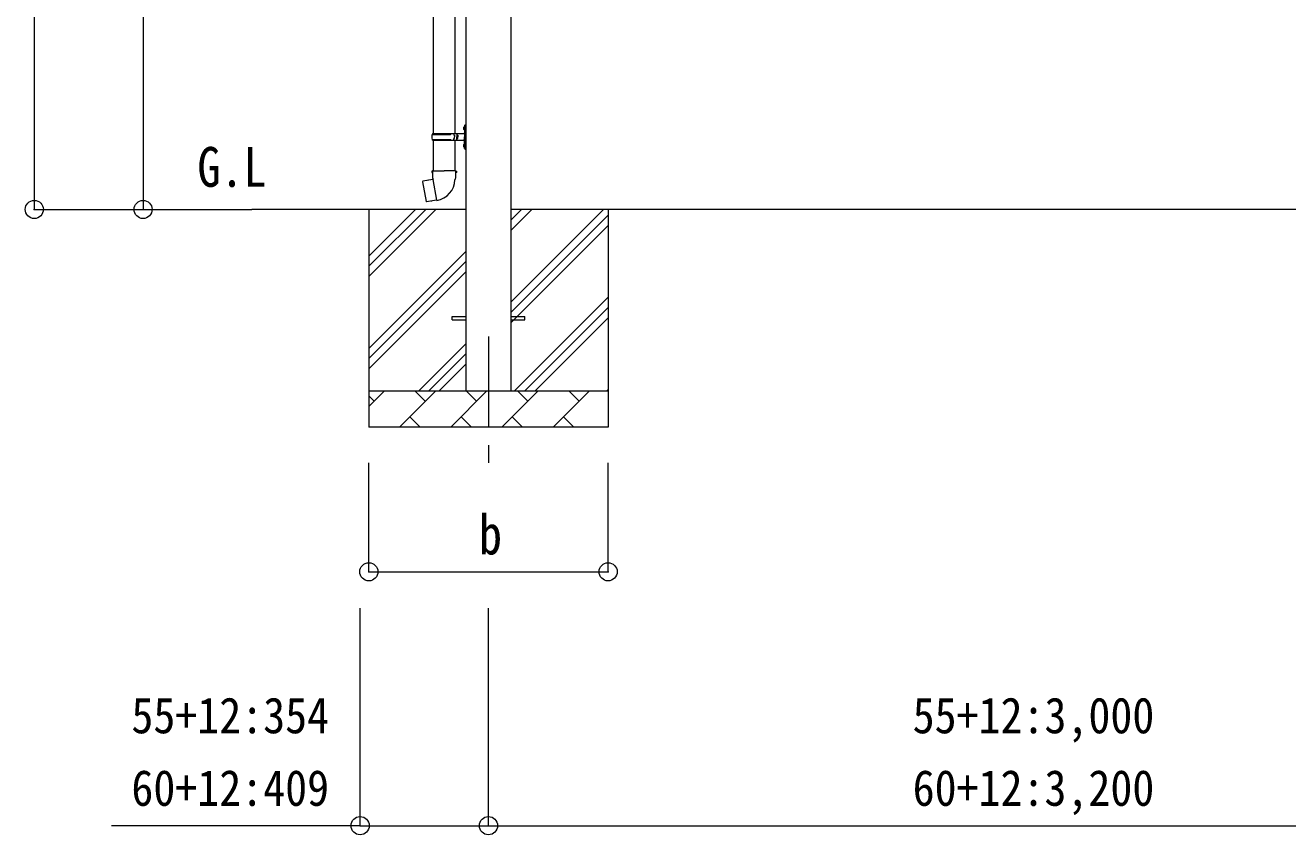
# Model space of a CAD drawing. Units: millimetres, scale not verified. Extents: x -88263 to 14131, y -29850 to 9646.
# Drawn here: x 509 to 3992, y 2082 to 4314 of the extents above; entities that cross this region are included whole.
import ezdxf
from ezdxf.enums import TextEntityAlignment as Align

# ---------------------------------------------------------------- set-up
doc = ezdxf.new("R2010")
doc.units = ezdxf.units.MM
doc.header["$LTSCALE"] = 50
doc.header["$PDMODE"] = 32
doc.header["$PDSIZE"] = 50
doc.linetypes.add('CHAIN1', pattern=[8, 5, -1, 1, -1])
for name, color, linetype, lineweight in [('0-2_建具', 4, 'Continuous', 9), ('0-4_設備', 7, 'Continuous', 9), ('0-6_手摺', 5, 'Continuous', 5), ('0-9_敷地', 7, 'Continuous', 9)]:
    doc.layers.add(name, color=color, linetype=linetype, lineweight=lineweight)
doc.styles.add('ＭＳ ゴシック', font='')
doc.styles.get('ＭＳ ゴシック').set_extended_font_data('MS Gothic')

msp = doc.modelspace()

# ---------------------------------------------------------------- linework, layer by layer
at = {"layer": '0-2_建具'}
for p, q in [((1724.65, 6158.25), (1724.65, 3305.75)), ((1849.65, 3305.75), (1849.65, 6158.25)), ((1687.15, 3510.25), (1724.65, 3510.25)), ((1687.15, 3501.25), (1687.15, 3510.25)), ((1687.15, 3501.25), (1724.65, 3501.25)), ((1849.65, 3510.25), (1887.15, 3510.25)), ((1849.65, 3501.25), (1887.15, 3501.25)), ((1887.15, 3501.25), (1887.15, 3510.25))]:
    msp.add_line(p, q, dxfattribs=at)
at = {"layer": '0-2_建具', "color": 7, "linetype": 'CHAIN1'}
msp.add_line((1787.15, 3455.75), (1787.15, 3106.75), dxfattribs=at)
at = {"layer": '0-4_設備'}
for p, q in [((1724.65, 3805.75), (1134.42, 3805.75)), ((1457.15, 3805.75), (1457.15, 3205.75)), ((1457.15, 3620.7), (1642.2, 3805.75)), ((1457.15, 3648.99), (1613.92, 3805.75)), ((1457.15, 3677.27), (1585.64, 3805.75)), ((4724.65, 3805.75), (1849.65, 3805.75)), ((1849.65, 3550.66), (2104.75, 3805.75)), ((1849.65, 3748.65), (1906.76, 3805.75)), ((1849.65, 3776.93), (1878.48, 3805.75)), ((2117.15, 3805.75), (2117.15, 3205.75)), ((1849.65, 3522.37), (2117.15, 3789.87)), ((1849.65, 3494.09), (2117.15, 3761.59)), ((1457.15, 3422.71), (1724.65, 3690.21)), ((1457.15, 3394.43), (1724.65, 3661.93)), ((1457.15, 3366.15), (1724.65, 3633.65)), ((1859.31, 3305.75), (2117.15, 3563.6)), ((1887.59, 3305.75), (2117.15, 3535.31)), ((1915.88, 3305.75), (2117.15, 3507.03)), ((1594.75, 3305.75), (1724.65, 3435.66)), ((1623.04, 3305.75), (1724.65, 3407.37)), ((1651.32, 3305.75), (1724.65, 3379.09)), ((2113.87, 3305.75), (2117.15, 3309.04)), ((1457.15, 3305.75), (2117.15, 3305.75)), ((1457.15, 3262.86), (1500.05, 3305.75)), ((1471.49, 3277.2), (1457.15, 3291.54)), ((1541.47, 3205.75), (1641.47, 3305.75)), ((1612.91, 3277.2), (1584.36, 3305.75)), ((1682.89, 3205.75), (1782.89, 3305.75)), ((1754.34, 3277.2), (1725.78, 3305.75)), ((1824.31, 3205.75), (1924.31, 3305.75)), ((1895.76, 3277.2), (1867.2, 3305.75)), ((1965.73, 3205.75), (2065.73, 3305.75)), ((2037.18, 3277.2), (2008.62, 3305.75)), ((2117.15, 3205.75), (1457.15, 3205.75)), ((1570.02, 3234.31), (1598.57, 3205.75)), ((1711.44, 3234.31), (1740, 3205.75)), ((1852.86, 3234.31), (1881.42, 3205.75)), ((1994.29, 3234.31), (2022.84, 3205.75))]:
    msp.add_line(p, q, dxfattribs=at)
at = {"layer": '0-6_手摺', "color": 6, "lineweight": 9}
for p, q in [((534.42, 6502.12), (534.42, 3805.75)), ((834.42, 6160.75), (834.42, 3805.75)), ((534.42, 3805.75), (1134.42, 3805.75)), ((834.42, 3805.75), (1134.42, 3805.75)), ((1457.15, 2806.75), (1457.15, 3106.75)), ((2117.15, 2806.75), (2117.15, 3106.75)), ((1457.15, 2806.75), (2117.15, 2806.75)), ((1433.15, 2106.75), (1433.15, 2706.75)), ((1787.15, 2106.75), (1787.15, 2706.75)), ((1433.15, 2106.75), (747.17, 2106.75)), ((1433.15, 2106.75), (1787.15, 2106.75)), ((1787.15, 2106.75), (4787.15, 2106.75))]:
    msp.add_line(p, q, dxfattribs=at)
at = {"layer": '0-6_手摺', "color": 6}
for p in [(534.42, 3805.75), (834.42, 3805.75), (1457.15, 2806.75), (2117.15, 2806.75), (1433.15, 2106.75), (1787.15, 2106.75)]:
    msp.add_point(p, dxfattribs=at)
at = {"layer": '0-9_敷地'}
for p, q in [((1634.65, 4946.76), (1634.65, 4014.75)), ((1694.65, 4946.76), (1694.65, 4014.75)), ((1631.65, 4012.75), (1681.99, 4012.75)), ((1632.65, 4014.75), (1718.65, 4014.75)), ((1632.65, 4014.75), (1632.65, 4012.75)), ((1691.65, 4014.75), (1691.65, 4010.25)), ((1691.65, 4010.25), (1693.65, 4010.25)), ((1693.65, 4010.25), (1693.65, 4005.75)), ((1693.65, 4001.25), (1693.65, 4005.75)), ((1699.65, 4014.75), (1699.65, 4005.75)), ((1699.65, 4010.25), (1702.65, 4010.25)), ((1699.65, 3996.75), (1699.65, 4005.75)), ((1702.65, 4010.25), (1702.65, 4005.75)), ((1702.65, 4001.25), (1702.65, 4005.75)), ((1718.35, 4031.9), (1720.4, 4030.9)), ((1719.62, 4033.9), (1720.25, 4033.9)), ((1719.62, 4033.9), (1719.62, 4025.6)), ((1719.62, 4025.6), (1720.25, 4025.6)), ((1720.25, 4033.9), (1720.25, 4025.6)), ((1720.25, 4033.9), (1720.65, 4033.5)), ((1720.25, 4025.6), (1720.65, 4026)), ((1720.4, 4030.9), (1721.01, 4029.75)), ((1720.65, 4037.75), (1723.65, 4039.25)), ((1720.65, 4037.75), (1720.65, 4005.75)), ((1720.65, 4033.5), (1720.65, 4026)), ((1720.65, 3973.75), (1720.65, 4005.75)), ((1723.65, 4039.25), (1723.65, 4005.75)), ((1723.65, 4039.25), (1724.65, 4039.25)), ((1723.65, 3972.25), (1723.65, 4005.75)), ((1724.65, 4039.25), (1724.65, 4005.75)), ((1724.65, 3972.25), (1724.65, 4005.75)), ((1631.65, 3998.75), (1681.99, 3998.75)), ((1632.65, 3996.75), (1632.65, 3998.75)), ((1632.65, 3996.75), (1718.65, 3996.75)), ((1634.65, 3996.75), (1634.65, 3911.83)), ((1691.65, 3996.75), (1691.65, 4001.25)), ((1691.65, 4001.25), (1693.65, 4001.25)), ((1694.65, 3996.75), (1694.65, 3911.83)), ((1699.65, 4001.25), (1702.65, 4001.25)), ((1718.35, 3983.9), (1720.4, 3982.9)), ((1719.62, 3985.9), (1720.25, 3985.9)), ((1719.62, 3985.9), (1719.62, 3977.6)), ((1719.62, 3977.6), (1720.25, 3977.6)), ((1720.25, 3985.9), (1720.25, 3977.6)), ((1720.25, 3985.9), (1720.65, 3985.5)), ((1720.25, 3977.6), (1720.65, 3978)), ((1720.4, 3982.9), (1721.01, 3981.75)), ((1720.65, 3985.5), (1720.65, 3978)), ((1720.65, 3973.75), (1723.65, 3972.25)), ((1723.65, 3972.25), (1724.65, 3972.25)), ((1632.8, 3911.83), (1630.65, 3911.05)), ((1630.65, 3911.05), (1630.65, 3907.43)), ((1630.65, 3907.43), (1632.89, 3906.61)), ((1632.8, 3911.83), (1664.65, 3911.83)), ((1632.8, 3911.83), (1632.89, 3906.61)), ((1632.89, 3906.61), (1633.15, 3891.83)), ((1696.5, 3911.83), (1664.65, 3911.83)), ((1698.65, 3907.43), (1696.41, 3906.61)), ((1696.5, 3911.83), (1698.65, 3911.05)), ((1698.65, 3911.05), (1698.65, 3907.43)), ((1606.19, 3883.38), (1605.38, 3882.21)), ((1605.38, 3882.21), (1615, 3827.65)), ((1634.06, 3888.63), (1606.19, 3883.38)), ((1618.93, 3885.98), (1618.72, 3885.74)), ((1633.15, 3891.83), (1634.5, 3889.83)), ((1644.42, 3831.33), (1634.28, 3888.8)), ((1634.31, 3889.63), (1634.31, 3888.92)), ((1634.5, 3889.83), (1634.47, 3889.82)), ((1694.84, 3889.89), (1694.77, 3887.72)), ((1696.15, 3891.83), (1694.84, 3889.89)), ((1644.72, 3830.57), (1644.48, 3831.23)), ((1629.03, 3828.74), (1628.75, 3828.89))]:
    msp.add_line(p, q, dxfattribs=at)
for points in [[(1718.35, 4027.61), (1720.4, 4028.6), (1721.01, 4029.75)], [(1718.35, 3979.61), (1720.4, 3980.6), (1721.01, 3981.75)], [(1696.5, 3911.83), (1696.41, 3906.61), (1696.15, 3891.83)], [(1621.18, 3886.2), (1620.9, 3886.35), (1618.93, 3885.98)], [(1644.15, 3831.42), (1616.16, 3826.82), (1615, 3827.65)], [(1631.21, 3829.3), (1631, 3829.06), (1629.03, 3828.74)]]:
    msp.add_lwpolyline(points, dxfattribs=at)
for centre, radius, start, end in [((1680.4, 4005.75), 49.25, 171.82876, 180.00002), ((1680.4, 4005.75), 49.25, 180.00002, 188.17127), ((1681.99, 4014.75), 2, 270, 359.99998), ((1723.95, 4029.75), 6, 136.21765, 223.78235), ((1718.65, 4016.75), 2, 270, 359.99998), ((1681.99, 3996.75), 2, 0.00005, 90.00004), ((1723.95, 3981.75), 6, 136.21765, 223.78235), ((1718.65, 3994.75), 2, 0.00005, 90.00004), ((1634.01, 3888.92), 0.3, 280.66842, 0), ((1634.51, 3889.63), 0.2, 100, 180), ((1634.5, 3889.83), 60.3, 279.96938, 358), ((1644.2, 3831.13), 0.3, 20, 99.33158), ((1644.91, 3830.64), 0.2, 200, 279.96938)]:
    msp.add_arc(centre, radius, start, end, dxfattribs=at)

# ---------------------------------------------------------------- texts
at = {"layer": '0-4_設備', "style": 'ＭＳ ゴシック', "width": 0.85}
msp.add_text('G.L', height=110, dxfattribs=at).set_placement((984.23, 3835.21), align=Align.BOTTOM_LEFT)
at = {"layer": '0-6_手摺', "color": 7, "style": 'ＭＳ ゴシック'}
for s, height, width, p in [('b', 110, 0.85, (1760.9, 2821.75)), ('55+12:354', 98.97, 0.9, (802.19, 2331.75)), ('55+12:3,000', 98.97, 0.9, (2957.15, 2331.75)), ('60+12:409', 98.97, 0.9, (802.19, 2131.75)), ('60+12:3,200', 98.97, 0.9, (2957.15, 2131.75))]:
    msp.add_text(s, height=height, dxfattribs=dict(at, width=width)).set_placement(p, align=Align.BOTTOM_LEFT)

doc.saveas('drawing.dxf')
